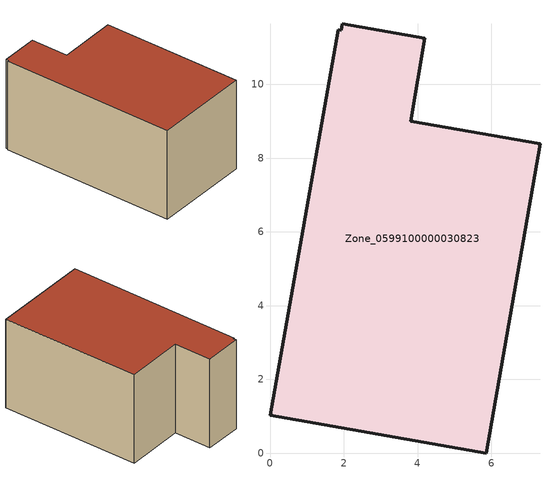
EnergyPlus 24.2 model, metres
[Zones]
Zone_0599100000030823
 floor ground (C_G): 0,1.03 1.85,11.48 1.93,11.47 1.96,11.64 4.2,11.25 3.81,8.99 7.32,8.39 5.86,0 z0
 wall outside (C_F): 5.86,0 7.32,8.39 3.81,8.99 4.2,11.25 1.96,11.64 1.93,11.47 1.85,11.48 0,1.03 5.86,0 z0:5.65
 roof outside (C_R): 1.85,11.48 0,1.03 5.86,0 7.32,8.39 3.81,8.99 4.2,11.25 1.96,11.64 1.93,11.47 z5.65
[BUILDING]
Pand.0599100000030823: North Axis=0; Terrain=City; Loads Convergence Tolerance Value=0.04; Temperature Convergence Tolerance Value=0.4; Solar Distribution=FullExterior; Maximum Number of Warmup Days=25; Minimum Number of Warmup Days=1
[Site:Location]
Rotterdam.The.Hague.AP_ZH_NLD Design_Conditions: Latitude=51.96; Longitude=4.45; Time Zone=1; Elevation=-4.5
[SITE:GROUNDTEMPERATURE:BUILDINGSURFACE]
18, 18, 18, 18, 18, 18, 18, 18, 18, 18, 18, 18
[MATERIAL] Thermal Absorptance=0.9; Solar Absorptance=0.7; Visible Absorptance=0.7
Name | Roughness | Thickness | Conductivity | Density | Specific Heat
G.TI.1946-1964 | MediumSmooth | 0.15 | 1 | 540 | 1210
F.TI.1946-1964 | Rough | 0.3 | 0.857143 | 1920 | 840
R.TI.1946-1964 | MediumRough | 0.2 | 0.277778 | 1500 | 1000
[CONSTRUCTION]
C_G: G.TI.1946-1964
C_F: F.TI.1946-1964
C_R: R.TI.1946-1964
[ZONE]
Zone_0599100000030823: Type=1; Multiplier=1; Ceiling Height=Autocalculate; Volume=Autocalculate; Floor Area=autocalculate; Part of Total Floor Area=Yes
[ZONEINFILTRATION:DESIGNFLOWRATE]
Infil_Zone_0599100000030823: Zone or ZoneList or Space or SpaceList=Zone_0599100000030823; Schedule=AlwaysOn; Design Flow Rate Calculation Method=Flow/Area; Flow Rate per Floor Area=0.003; Constant Term Coefficient=1; Temperature Term Coefficient=0; Velocity Term Coefficient=0; Velocity Squared Term Coefficient=0
[HVACTEMPLATE:ZONE:IDEALLOADSAIRSYSTEM]
Zone_0599100000030823: Maximum Heating Supply Air Temperature=50; Minimum Cooling Supply Air Temperature=13; Maximum Heating Supply Air Humidity Ratio=0.0156; Minimum Cooling Supply Air Humidity Ratio=0.0077; Heating Limit=NoLimit; Cooling Limit=NoLimit; Dehumidification Control Type=ConstantSensibleHeatRatio; Cooling Sensible Heat Ratio=0.7; Dehumidification Setpoint=60; Humidification Control Type=None; Humidification Setpoint=30; Outdoor Air Method=None; Outdoor Air Flow Rate per Person=0.00944; Outdoor Air Flow Rate per Zone Floor Area=0; Outdoor Air Flow Rate per Zone=0; Demand Controlled Ventilation Type=None; Outdoor Air Economizer Type=NoEconomizer; Heat Recovery Type=None; Sensible Heat Recovery Effectiveness=0.7; Latent Heat Recovery Effectiveness=0.65
[ZONECONTROL:THERMOSTAT]
ThermostatControl_Zone_0599100000030823: Zone or ZoneList=Zone_0599100000030823; Control Type Schedule=DualSetpointControlType; Control 1=Thermostat_Zone_0599100000030823; Temperature Difference Between Cutout And Setpoint=0
[THERMOSTATSETPOINT:DUALSETPOINT]
Thermostat_Zone_0599100000030823: Heating Setpoint Temperature Schedule=HeatingSetpoint_Zone_0599100000030823; Cooling Setpoint Temperature Schedule=CoolingSetpoint_Zone_0599100000030823
[SCHEDULE:COMPACT]
HeatingSetpoint_Zone_0599100000030823: Through: 12/31, For: AllDays, Until: 24:00, 21
CoolingSetpoint_Zone_0599100000030823: Through: 12/31, For: AllDays, Until: 24:00, 24
DualSetpointControlType: Through: 12/31, For: AllDays, Until: 24:00, 4
AlwaysOn: Through: 12/31, For: AllDays, Until: 24:00, 1
